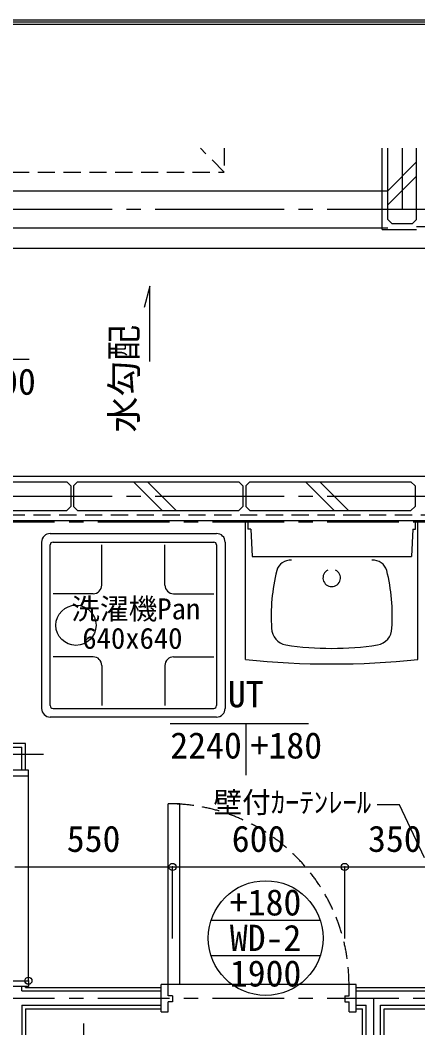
# Model space of a CAD drawing. Units: millimetres, scale not verified. Extents: x -9990 to 10135, y -7026 to 7050.
# Drawn here: x -6237 to -4851, y 3537 to 7050 of the extents above; entities that cross this region are included whole.
import ezdxf
from ezdxf.enums import TextEntityAlignment as Align

# ---------------------------------------------------------------- set-up
doc = ezdxf.new("R2010")
doc.units = ezdxf.units.MM
doc.header["$LTSCALE"] = 50
doc.header["$PDMODE"] = 32
doc.header["$PDSIZE"] = 25
for name, pattern in [('CHAIN1', [8, 5, -1, 1, -1]), ('CHAIN2', [12, 9, -1, 1, -1]), ('DASHED1', [1.8, 1.2, -0.6])]:
    doc.linetypes.add(name, pattern=pattern)
for name, color, linetype in [('1-0', 4, 'Continuous'), ('1-1', 6, 'Continuous'), ('1-2', 7, 'Continuous'), ('1-3', 2, 'Continuous'), ('1-4', 4, 'Continuous'), ('F-0', 2, 'Continuous')]:
    doc.layers.add(name, color=color, linetype=linetype)
doc.styles.add('ＭＳ ゴシック', font='')
doc.styles.get('ＭＳ ゴシック').set_extended_font_data('MS Gothic')

msp = doc.modelspace()

# ---------------------------------------------------------------- linework, layer by layer
at = {"layer": '1-0', "color": 2, "linetype": 'DASHED1'}
for p, q in [((-5525.74, 6520.69), (-5608.82, 6603.77)), ((-5525.74, 6603.77), (-5525.74, 6520.69)), ((-7525.74, 6520.69), (-5525.74, 6520.69))]:
    msp.add_line(p, q, dxfattribs=at)
at = {"layer": '1-0', "color": 6, "linetype": 'CHAIN2'}
for p, q in [((-4905.74, 6603.77), (-4905.74, 6390.68)), ((-9966.72, 6390.68), (-2755.73, 6390.68)), ((-9966.72, 5390.68), (-838.92, 5390.68))]:
    msp.add_line(p, q, dxfattribs=at)
at = {"layer": '1-1', "linetype": 'CHAIN1'}
for p, q in [((-9966.72, 5300.68), (-838.92, 5300.68)), ((-7605.74, 4490.68), (-6110.76, 4490.68)), ((-9966.72, 3640.68), (-3953.17, 3640.68)), ((-5005.74, 3640.68), (-5005.74, 2403.57))]:
    msp.add_line(p, q, dxfattribs=at)
at = {"layer": '1-1'}
for p, q in [((-5713.7, 4598.45), (-5231.89, 4598.45)), ((-5450.64, 4598.45), (-5450.64, 4418.12)), ((-6208.23, 3701.18), (-6208.23, 4415.18))]:
    msp.add_line(p, q, dxfattribs=at)
at = {"layer": '1-1', "linetype": 'DASHED1'}
msp.add_line((-6015.74, 3551.94), (-6015.74, 2809.44), dxfattribs=at)
at = {"layer": '1-1'}
for points in [[(-6304.04, 4435.18), (-6304.04, 4415.18), (-6208.23, 4415.18), (-6208.23, 4435.18)], [(-6304.04, 3681.18), (-6304.04, 3701.18), (-6208.23, 3701.18), (-6208.23, 3681.18)]]:
    msp.add_lwpolyline(points, close=True, dxfattribs=at)
at = {"layer": '1-1', "color": 4}
msp.add_point((-6208.23, 3701.18), dxfattribs=at)
at = {"layer": '1-2', "color": 2}
for p, q in [((-4975.74, 6320.68), (-4975.74, 6603.77)), ((-4855.74, 6330.68), (-2695.74, 6330.68)), ((-4975.74, 6320.68), (-4855.74, 6320.68))]:
    msp.add_line(p, q, dxfattribs=at)
at = {"layer": '1-2'}
for p, q in [((-4955.74, 6354.82), (-4955.74, 6603.77)), ((-4855.74, 6354.82), (-4855.74, 6603.77)), ((-4941.59, 6340.68), (-4955.74, 6354.82)), ((-4941.59, 6340.68), (-4869.88, 6340.68)), ((-4855.74, 6354.82), (-4869.88, 6340.68)), ((-6636.61, 5440.69), (-6074.89, 5440.69)), ((-6060.75, 5426.54), (-6074.89, 5440.69)), ((-6060.75, 5426.54), (-6060.75, 5354.83)), ((-6050.75, 5426.54), (-6036.61, 5440.69)), ((-6050.75, 5426.54), (-6050.75, 5354.83)), ((-6036.61, 5440.69), (-5474.89, 5440.69)), ((-5460.75, 5426.54), (-5474.89, 5440.69)), ((-5460.75, 5426.54), (-5460.75, 5354.83)), ((-5450.75, 5426.54), (-5436.61, 5440.69)), ((-5450.75, 5426.54), (-5450.75, 5354.83)), ((-5436.61, 5440.69), (-4874.89, 5440.69)), ((-4860.75, 5426.54), (-4874.89, 5440.69)), ((-4860.75, 5426.54), (-4860.75, 5354.83)), ((-6636.61, 5340.68), (-6074.89, 5340.68)), ((-6074.89, 5340.68), (-6060.75, 5354.83)), ((-6036.61, 5340.68), (-6050.75, 5354.83)), ((-6036.61, 5340.68), (-5474.89, 5340.68)), ((-5474.89, 5340.68), (-5460.75, 5354.83)), ((-5436.61, 5340.68), (-5450.75, 5354.83)), ((-5436.61, 5340.68), (-4874.89, 5340.68)), ((-4874.89, 5340.68), (-4860.75, 5354.83))]:
    msp.add_line(p, q, dxfattribs=at)
at = {"layer": '1-2', "color": 4}
for p, q in [((-4855.74, 6555.66), (-4955.74, 6455.66)), ((-4855.74, 6506.16), (-4955.74, 6406.16)), ((-5742.51, 5340.68), (-5842.5, 5440.69)), ((-5693.01, 5340.68), (-5793.01, 5440.69)), ((-5142.5, 5340.68), (-5242.5, 5440.69)), ((-5093.01, 5340.68), (-5193.01, 5440.69)), ((-6255.74, 4097.91), (-5705.74, 4097.91))]:
    msp.add_line(p, q, dxfattribs=at)
at = {"layer": '1-2', "color": 2, "linetype": 'DASHED1'}
msp.add_line((-7540.73, 5325.68), (-4808.24, 5325.68), dxfattribs=at)
at = {"layer": '1-2', "color": 6}
for p, q in [((-4915.06, 4314.57), (-4992.69, 4314.57)), ((-4828.24, 4130.06), (-4915.06, 4314.57))]:
    msp.add_line(p, q, dxfattribs=at)
msp.add_lwpolyline([(-5785.49, 5860.35), (-5785.49, 6122.4), (-5804.67, 6048.9)], dxfattribs=at)
at = {"layer": '1-2', "color": 2}
msp.add_lwpolyline([(-7836.61, 5460.68), (-4120.74, 5460.68), (-4120.74, 5354.83)], dxfattribs=at)
at = {"layer": '1-2', "color": 4}
for points in [[(-5705.74, 3847.91), (-5705.74, 4097.91), (-5105.74, 4097.91)], [(-5105.74, 3847.91), (-5105.74, 4097.91), (-4755.74, 4097.91)]]:
    msp.add_lwpolyline(points, dxfattribs=at)
for p in [(-5705.74, 4097.91), (-5105.74, 4097.91)]:
    msp.add_point(p, dxfattribs=at)
at = {"layer": '1-3'}
for p, q in [((-6918.24, 5305.68), (-4793.24, 5305.68)), ((-6218.24, 4528.18), (-6918.24, 4528.18)), ((-6218.24, 4435.18), (-6218.24, 4528.18)), ((-6218.24, 3678.18), (-6218.24, 3681.18)), ((-6218.24, 3678.18), (-5745.74, 3678.18)), ((-5065.74, 3678.18), (-4468.24, 3678.18)), ((-6218.24, 3603.18), (-5745.74, 3603.18)), ((-5065.74, 3603.18), (-5043.24, 3603.18)), ((-5043.24, 2778.18), (-5043.24, 3603.18)), ((-4968.24, 2778.18), (-4968.24, 3603.18)), ((-4968.24, 3603.18), (-4468.24, 3603.18))]:
    msp.add_line(p, q, dxfattribs=at)
at = {"layer": '1-3', "color": 6}
for p, q in [((-5451.04, 4820.72), (-5451.04, 5305.68)), ((-5451.04, 5305.68), (-4851.03, 5305.68)), ((-5443.53, 5305.68), (-5443.53, 5275.69)), ((-4858.53, 5275.69), (-4858.53, 5305.68)), ((-4851.03, 4820.72), (-4851.03, 5305.68)), ((-5433.53, 5275.69), (-5443.53, 5275.69)), ((-5433.53, 5275.69), (-5428.53, 5180.68)), ((-4868.53, 5275.69), (-4873.53, 5180.68)), ((-4868.53, 5275.69), (-4858.53, 5275.69)), ((-5428.53, 5180.68), (-4873.53, 5180.68))]:
    msp.add_line(p, q, dxfattribs=at)
at = {"layer": '1-3', "color": 5}
for p, q in [((-6132.46, 5260.38), (-5552.45, 5260.38)), ((-6162.45, 5230.38), (-6162.45, 4650.38)), ((-6132.46, 4660.38), (-6132.46, 5220.38)), ((-6122.46, 5230.38), (-5562.45, 5230.38)), ((-5952.45, 5080.38), (-5952.45, 5220.38)), ((-5732.45, 5080.38), (-5732.45, 5220.38)), ((-5552.45, 5220.38), (-5552.45, 4660.38)), ((-5522.45, 5230.38), (-5522.45, 4650.38)), ((-5982.45, 5050.38), (-6122.46, 5050.38)), ((-5702.45, 5050.38), (-5562.45, 5050.38)), ((-5982.45, 4830.38), (-6122.46, 4830.38)), ((-5702.45, 4830.38), (-5562.45, 4830.38)), ((-5952.45, 4800.38), (-5952.45, 4660.38)), ((-5732.45, 4800.38), (-5732.45, 4660.38)), ((-6122.46, 4650.38), (-5562.45, 4650.38)), ((-5552.45, 4620.38), (-6132.46, 4620.38))]:
    msp.add_line(p, q, dxfattribs=at)
at = {"layer": '1-3', "color": 3}
for p, q in [((-6930.74, 4515.68), (-6230.74, 4515.68)), ((-6230.74, 4435.18), (-6230.74, 4515.68)), ((-6230.74, 3665.68), (-6230.74, 3681.18)), ((-6230.74, 3665.68), (-5745.74, 3665.68)), ((-5065.74, 3665.68), (-4480.74, 3665.68)), ((-6230.74, 3615.68), (-5745.74, 3615.68)), ((-5065.74, 3615.68), (-5030.74, 3615.68)), ((-5030.74, 2765.68), (-5030.74, 3615.68)), ((-4980.74, 2765.68), (-4980.74, 3615.68)), ((-4980.74, 3615.68), (-4480.74, 3615.68))]:
    msp.add_line(p, q, dxfattribs=at)
msp.add_lwpolyline([(-6230.74, 3615.68), (-6230.74, 2765.68), (-5030.74, 2765.68)], dxfattribs=at)
at = {"layer": '1-3'}
msp.add_lwpolyline([(-6218.24, 3603.18), (-6218.24, 2778.18), (-5043.24, 2778.18)], dxfattribs=at)
at = {"layer": '1-3', "color": 5}
msp.add_circle((-6042.45, 4940.38), 70, dxfattribs=at)
for centre, radius, start, end in [((-6132.46, 5230.38), 30, 90, 180), ((-5552.45, 5230.38), 30, 0, 90), ((-6122.46, 5220.38), 10, 90, 180), ((-5562.45, 5220.38), 10, 0, 90), ((-5982.45, 5080.38), 30, 270, 0), ((-5702.45, 5080.38), 30, 180, 270), ((-5982.45, 4800.38), 30, 0, 90), ((-5702.45, 4800.38), 30, 90, 180), ((-6132.46, 4650.38), 30, 180, 270), ((-6122.46, 4660.38), 10, 180, 270), ((-5562.45, 4660.38), 10, 270, 0), ((-5552.45, 4650.38), 30, 270, 0)]:
    msp.add_arc(centre, radius, start, end, dxfattribs=at)
at = {"layer": '1-3', "color": 6}
for centre, radius, start, end in [((-5294.78, 5117.37), 50, 85.821, 163.847), ((-5007.29, 5117.37), 50, 16.15302, 94.179), ((-4697.81, 4972.3), 664.29, 166.15399, 183.65399), ((-5151.04, 5105.69), 30.5, 115.79501, 64.205), ((-5604.24, 4972.3), 664.29, 356.34601, 13.847), ((-5300.77, 4931.37), 60, 181.34801, 260.23601), ((-5001.29, 4931.37), 60, 279.76401, 358.65201), ((-5151.04, 5905.02), 1045.08, 261.19801, 278.802), ((-5151.04, 7805.68), 3000, 264.261, 275.73901)]:
    msp.add_arc(centre, radius, start, end, dxfattribs=at)
at = {"layer": '1-4', "color": 6}
for p, q in [((-9720.74, 6455.68), (-4955.74, 6455.68)), ((-9590.74, 6325.68), (-4955.74, 6325.68)), ((-9520.74, 6255.68), (-4315.74, 6255.68)), ((-6205.3, 5866.67), (-6861.55, 5866.67)), ((-5090.74, 3688.18), (-5680.74, 3688.18))]:
    msp.add_line(p, q, dxfattribs=at)
at = {"layer": '1-4', "color": 2}
for p, q in [((-5720.74, 3648.18), (-5720.74, 4318.18)), ((-5190.89, 3911.18), (-5571.64, 3911.18)), ((-5190.89, 3788.56), (-5571.64, 3788.56)), ((-5680.74, 3688.18), (-5745.74, 3688.18)), ((-5745.74, 3593.18), (-5745.74, 3688.18)), ((-5090.74, 3648.18), (-5090.74, 3688.18)), ((-5705.74, 3648.18), (-5720.74, 3648.18)), ((-5705.74, 3628.19), (-5720.74, 3628.19)), ((-5720.74, 3593.18), (-5720.74, 3628.19)), ((-5705.74, 3648.18), (-5705.74, 3628.19)), ((-5105.74, 3648.18), (-5105.74, 3628.19)), ((-5105.74, 3648.18), (-5090.74, 3648.18)), ((-5105.74, 3628.19), (-5090.74, 3628.19)), ((-5090.74, 3593.18), (-5090.74, 3628.19)), ((-5745.74, 3593.18), (-5720.74, 3593.18))]:
    msp.add_line(p, q, dxfattribs=at)
for points in [[(-5680.74, 3688.18), (-5680.74, 4318.18), (-5720.74, 4318.18)], [(-5090.74, 3593.18), (-5065.74, 3593.18), (-5065.74, 3688.18), (-5090.74, 3688.18)]]:
    msp.add_lwpolyline(points, dxfattribs=at)
msp.add_circle((-5381.26, 3849.88), 200, dxfattribs=at)
at = {"layer": '1-4', "color": 6, "linetype": 'DASHED1'}
msp.add_arc((-5720.74, 3688.18), 630, 0, 90, dxfattribs=at)
at = {"layer": 'F-0'}
for p, q in [((10134.9, 7050.19), (-9990.39, 7050.19)), ((10119.9, 7035.19), (-9975.39, 7035.19))]:
    msp.add_line(p, q, dxfattribs=at)
msp.add_lwpolyline([(10127.4, -7018.58), (10127.4, 7042.69), (-9982.89, 7042.69)], dxfattribs=at)

# ---------------------------------------------------------------- texts
at = {"layer": '1-1', "color": 4, "style": 'ＭＳ ゴシック'}
for s, p in [('UT', (-5513.14, 4627.15)), ('2240', (-5713.7, 4448.41)), ('+180', (-5433.96, 4448.41))]:
    msp.add_text(s, height=91.64, dxfattribs=at).set_placement(p, align=Align.BOTTOM_LEFT)
at = {"layer": '1-2', "color": 4, "style": 'ＭＳ ゴシック'}
msp.add_text('水勾配', height=91.64, rotation=90, dxfattribs=at).set_placement((-5801.9, 5612.61), align=Align.BOTTOM_LEFT)
for s, height, p in [('壁付ｶｰﾃﾝﾚｰﾙ', 73.31, (-5563.41, 4264.56)), ('550', 91.64, (-6074.49, 4122.91)), ('600', 91.64, (-5499.49, 4122.91)), ('350', 91.64, (-5024.49, 4122.91))]:
    msp.add_text(s, height=height, dxfattribs=at).set_placement(p, align=Align.BOTTOM_LEFT)
at = {"layer": '1-3', "color": 4, "style": 'ＭＳ ゴシック'}
for s, p in [('洗濯機Pan', (-6058.9, 4939.09)), ('640x640', (-6020.3, 4836.49))]:
    msp.add_text(s, height=73.31, dxfattribs=at).set_placement(p, align=Align.BOTTOM_LEFT)
at = {"layer": '1-4', "style": 'ＭＳ ゴシック'}
for s, p in [('CH=2400', (-6618.79, 5716.63)), ('+180', (-5506.26, 3901.19)), ('WD-2', (-5506.26, 3777.37)), ('1900', (-5506.26, 3653.56))]:
    msp.add_text(s, height=91.64, dxfattribs=at).set_placement(p, align=Align.BOTTOM_LEFT)

doc.saveas('drawing.dxf')
